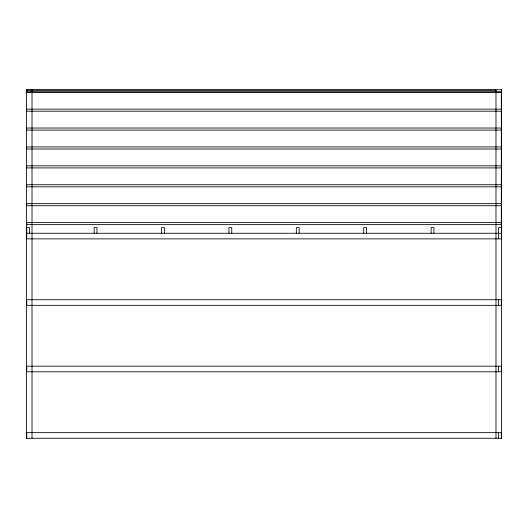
<?xml version="1.0" encoding="UTF-8"?>
<svg xmlns="http://www.w3.org/2000/svg" width="528" height="528" viewBox="0 0 528 528"><rect width="100%" height="100%" fill="white"/><g stroke="black" fill="none" stroke-linecap="round" stroke-linejoin="round"><path stroke-width="0.79" d="M26.75 90.242L495.983 90.242M26.4 91.813L501.6 91.813M501.336 92.308L26.75 92.308L26.75 89.74M501.336 109.144L26.75 109.144L26.75 111.21L501.336 111.21M501.336 128.04L26.75 128.04L26.75 130.112L501.336 130.112M501.336 146.942L26.75 146.942L26.75 149.015L501.336 149.015M501.336 165.845L26.75 165.845L26.75 167.917L501.336 167.917M501.336 184.747L26.75 184.747L26.75 186.82L501.336 186.82M501.336 203.65L26.75 203.65L26.75 205.722L501.336 205.722M501.336 222.552L26.75 222.552L26.75 224.624M26.4 224.624L501.6 224.624M501.336 227.641L498.531 227.641L498.531 238.874M26.75 233.257L501.336 233.257M501.336 89.74L501.336 238.874L26.75 238.874L26.75 227.641L29.561 227.641L29.561 233.257M501.336 438.26L501.336 432.643L26.75 432.643L26.75 438.26M498.531 299.719L498.531 305.336M498.531 366.181L498.531 371.798M498.531 432.643L498.531 438.26M495.983 89.74L495.983 438.26M433.937 233.257L433.937 227.641L431.132 227.641L431.132 233.257M366.544 233.257L366.544 227.641L363.733 227.641L363.733 233.257M299.145 233.257L299.145 227.641L296.34 227.641L296.34 233.257M231.752 233.257L231.752 227.641L228.941 227.641L228.941 233.257M164.353 233.257L164.353 227.641L161.542 227.641L161.542 233.257M96.954 233.257L96.954 227.641L94.149 227.641L94.149 233.257M32.017 89.74L32.017 438.26M501.6 89.74L26.4 89.74L26.4 438.26L501.6 438.26L501.6 89.74M501.336 299.719L26.75 299.719L26.75 305.336L501.336 305.336L501.336 299.719M501.336 366.181L26.75 366.181L26.75 371.798L501.336 371.798L501.336 366.181"/></g></svg>
